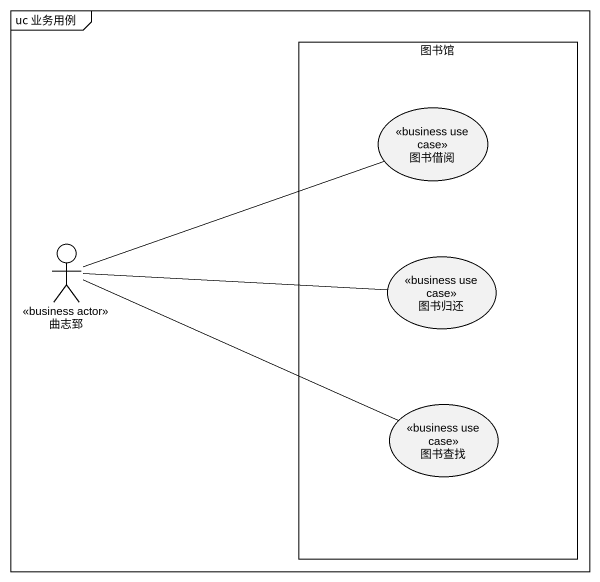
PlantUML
@startuml
mainframe uc 业务用例
rectangle 图书馆 {
  usecase 图书借阅 <<business use case>>
  usecase 图书归还 <<business use case>>
  usecase 图书查找 <<business use case>>
}
actor 曲志郅 <<business actor>>
曲志郅 -right- 图书借阅
曲志郅 -right- 图书归还
曲志郅 -right- 图书查找
@enduml
